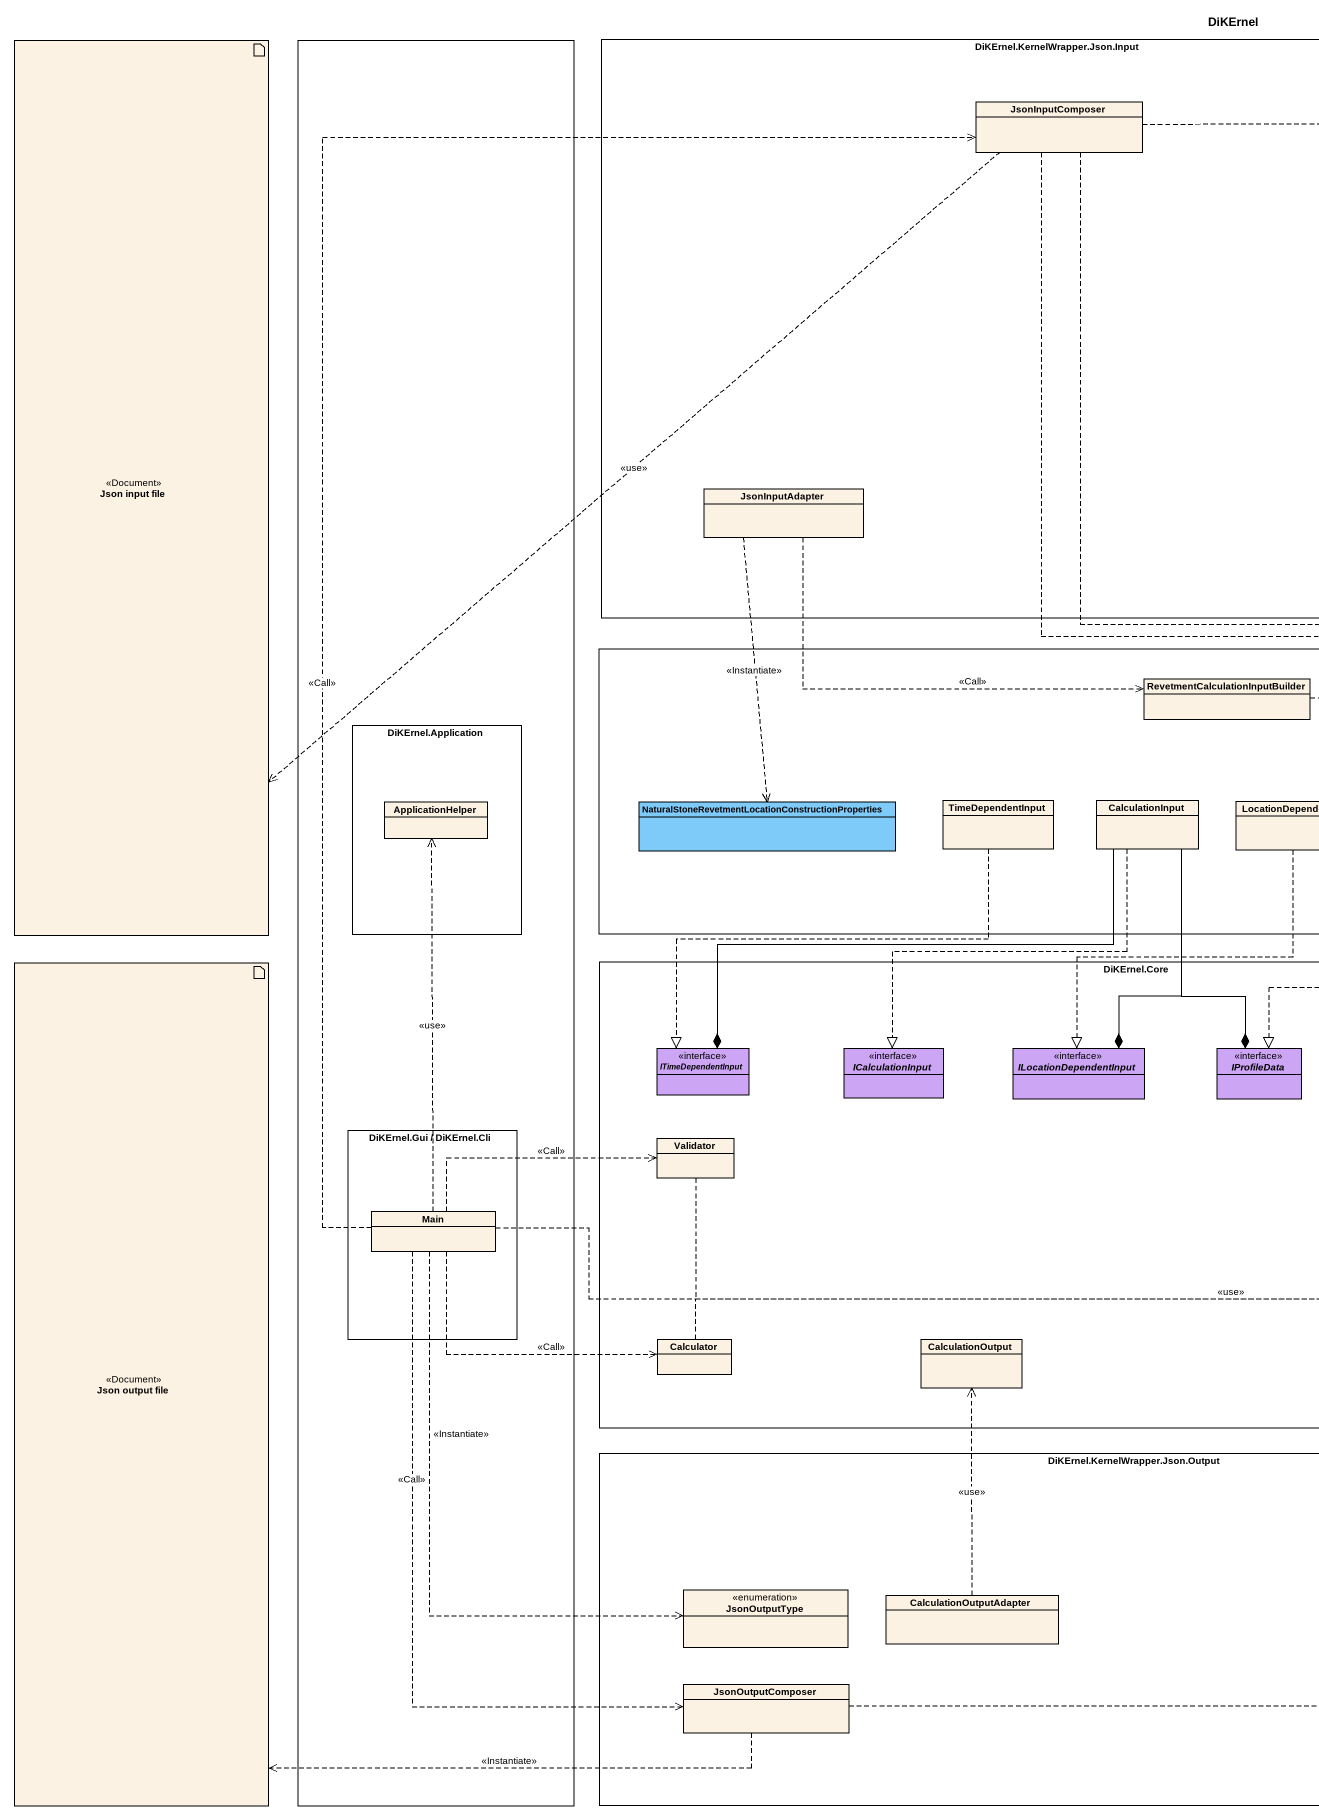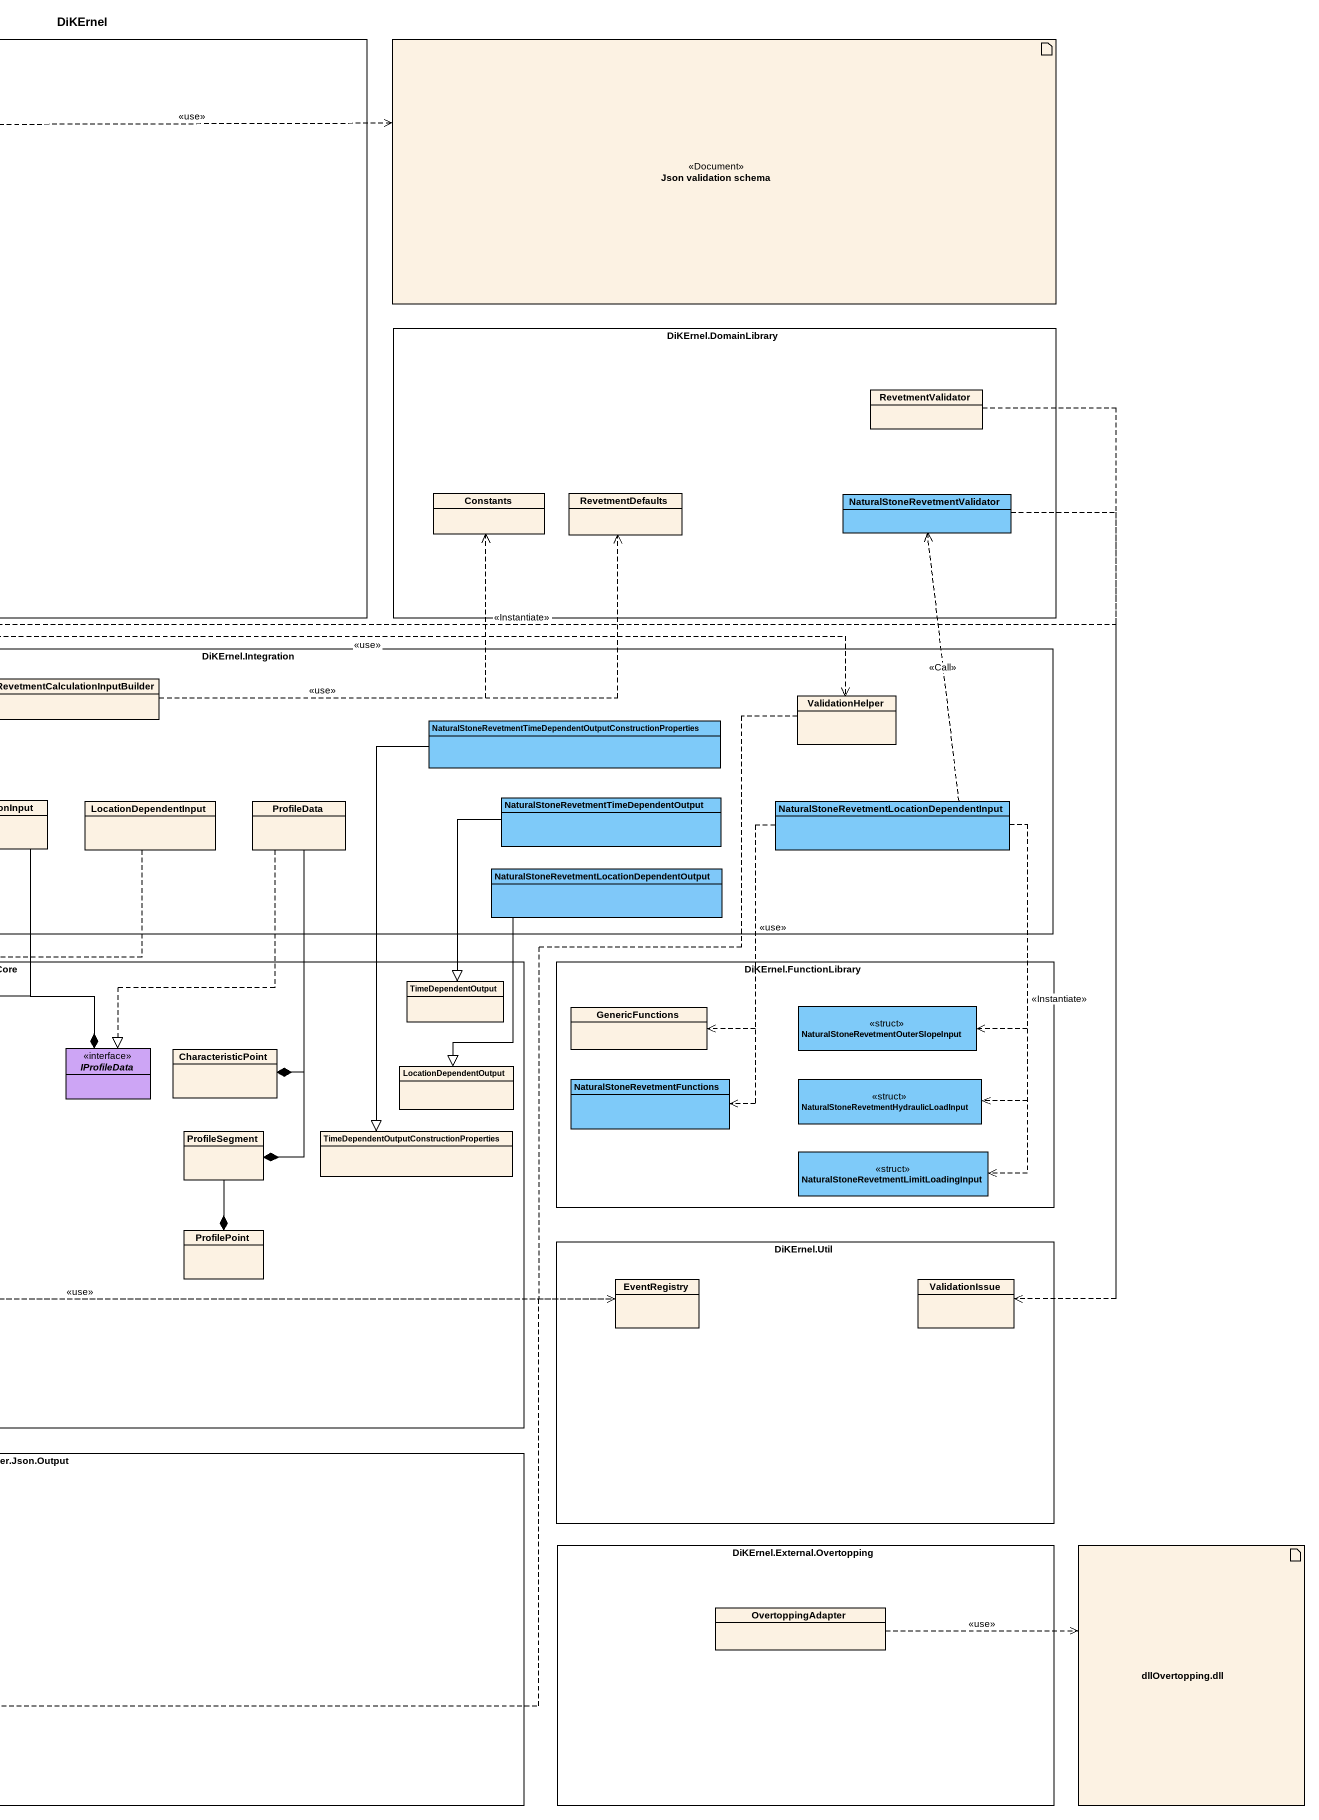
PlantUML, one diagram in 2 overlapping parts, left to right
@startuml
title DiKErnel
allowmixing
hide circle
hide empty members
artifact "Json input file" as Json_input_file <<Document>>
rectangle " " as rectangle1 {
  rectangle "DiKErnel.Application" as DiKErnel_Application {
    class ApplicationHelper
  }
  rectangle "DiKErnel.Gui / DiKErnel.Cli" as DiKErnel_Gui_DiKErnel_Cli {
    class Main
  }
}
rectangle "DiKErnel.KernelWrapper.Json.Input" as DiKErnel_KernelWrapper_Json {
  class JsonInputComposer
  class JsonInputAdapter
}
artifact "Json validation schema" as Json_validation_schema <<Document>>
rectangle "DiKErnel.DomainLibrary" as DiKErnel_DomainLibrary {
  class RevetmentValidator
  class Constants
  class RevetmentDefaults
  class "NaturalStoneRevetmentValidator" as NaturalStoneRevetmentValidat #7ECAF9
}
rectangle "DiKErnel.Integration" as DiKErnel_Integration {
  class "RevetmentCalculationInputBuilder" as RevetmentCalculationInputBui
  class ValidationHelper
  class "NaturalStoneRevetmentTimeDependentOutputConstructionProperties" as NaturalStoneRevetmentTimeDep #7ECAF9
  class "NaturalStoneRevetmentLocationConstructionProperties" as NaturalStoneRevetmentLocatio #7ECAF9
  class TimeDependentInput
  class CalculationInput
  class LocationDependentInput
  class ProfileData
  class "NaturalStoneRevetmentTimeDependentOutput" as NaturalStoneRevetmentTimeDep_2 #7ECAF9
  class "NaturalStoneRevetmentLocationDependentInput" as NaturalStoneRevetmentLocatio_2 #7ECAF9
  class "NaturalStoneRevetmentLocationDependentOutput" as NaturalStoneRevetmentLocatio_3 #7FC8F9
}
artifact "Json output file" as Json_output_file <<Document>>
rectangle "DiKErnel.Core" as DiKErnel_Core {
  class TimeDependentOutput
  interface ITimeDependentInput #CDA5F5
  interface ICalculationInput #CDA5F5
  interface ILocationDependentInput #CDA5F5
  interface IProfileData #CDA5F5
  class CharacteristicPoint
  class LocationDependentOutput
  class Validator
  class ProfileSegment
  class "TimeDependentOutputConstructionProperties" as TimeDependentOutputConstruct
  class ProfilePoint
  class Calculator
  class CalculationOutput
}
rectangle "DiKErnel.FunctionLibrary" as DiKErnel_FunctionLibrary {
  class GenericFunctions
  class "NaturalStoneRevetmentOuterSlopeInput" as NaturalStoneRevetmentOuterSl <<struct>> #7ECAF9
  class "NaturalStoneRevetmentFunctions" as NaturalStoneRevetmentFunctio #7ECAF9
  class "NaturalStoneRevetmentHydraulicLoadInput" as NaturalStoneRevetmentHydraul <<struct>> #7ECAF9
  class "NaturalStoneRevetmentLimitLoadingInput" as NaturalStoneRevetmentLimitLo <<struct>> #7ECAF9
}
rectangle "DiKErnel.Util" as DiKErnel_Util {
  class EventRegistry
  class ValidationIssue
}
rectangle "DiKErnel.KernelWrapper.Json.Output" as DiKErnel_KernelWrapper_Json_2 {
  enum JsonOutputType
  class CalculationOutputAdapter
  class JsonOutputComposer
}
rectangle "DiKErnel.External.Overtopping" as DiKErnel_External {
  class OvertoppingAdapter
}
artifact "dllOvertopping.dll" as dllOvertopping_dll
JsonInputComposer .left.> Json_input_file : <<use>>
JsonInputComposer .right.> Json_validation_schema : <<use>>
JsonInputComposer ..> ValidationHelper : <<use>>
JsonInputComposer ..> ValidationIssue : <<Instantiate>>
RevetmentValidator ..> ValidationIssue
JsonInputAdapter .right.> RevetmentCalculationInputBui : <<Call>>
JsonInputAdapter ..> NaturalStoneRevetmentLocatio : <<Instantiate>>
NaturalStoneRevetmentValidat ..> ValidationIssue
RevetmentCalculationInputBui .right.> Constants : <<use>>
RevetmentCalculationInputBui .right.> RevetmentDefaults
ValidationHelper ..> EventRegistry
NaturalStoneRevetmentTimeDep --|> TimeDependentOutputConstruct
TimeDependentInput ..|> ITimeDependentInput
CalculationInput -left-* ITimeDependentInput
CalculationInput ..|> ICalculationInput
CalculationInput --* ILocationDependentInput
CalculationInput --* IProfileData
LocationDependentInput ..|> ILocationDependentInput
ProfileData ..|> IProfileData
ProfileData --* CharacteristicPoint
ProfileData --* ProfileSegment
NaturalStoneRevetmentTimeDep_2 --|> TimeDependentOutput
NaturalStoneRevetmentLocatio_2 .up.> NaturalStoneRevetmentValidat : <<Call>>
NaturalStoneRevetmentLocatio_2 ..> GenericFunctions : <<use>>
NaturalStoneRevetmentLocatio_2 ..> NaturalStoneRevetmentOuterSl
NaturalStoneRevetmentLocatio_2 ..> NaturalStoneRevetmentFunctio
NaturalStoneRevetmentLocatio_2 ..> NaturalStoneRevetmentHydraul
NaturalStoneRevetmentLocatio_2 ..> NaturalStoneRevetmentLimitLo : <<Instantiate>>
NaturalStoneRevetmentLocatio_3 --|> LocationDependentOutput
Validator .right.> EventRegistry
ProfileSegment --* ProfilePoint
Main .up.> JsonInputComposer : <<Call>>
Main .up.> ApplicationHelper : <<use>>
Main .right.> Validator : <<Call>>
Main .right.> EventRegistry
Main .right.> Calculator : <<Call>>
Main ..> JsonOutputType : <<Instantiate>>
Main ..> JsonOutputComposer : <<Call>>
Calculator .right.> EventRegistry : <<use>>
CalculationOutputAdapter .up.> CalculationOutput : <<use>>
OvertoppingAdapter .right.> dllOvertopping_dll : <<use>>
JsonOutputComposer .left.> Json_output_file : <<Instantiate>>
JsonOutputComposer .right.> EventRegistry
@enduml
